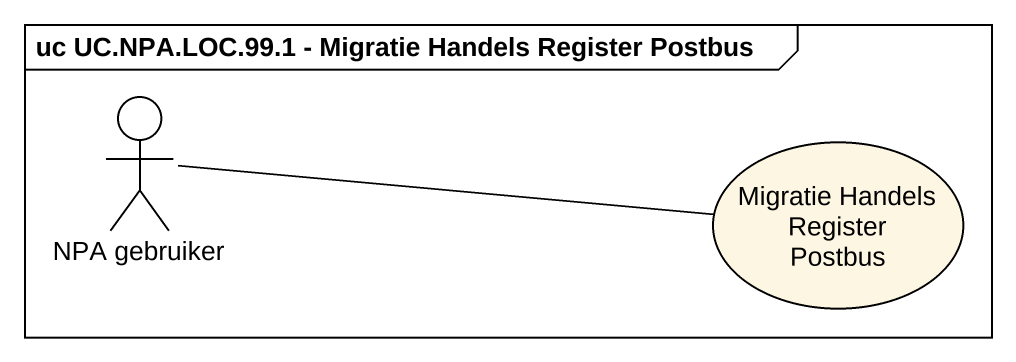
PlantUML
@startuml
mainframe uc UC.NPA.LOC.99.1 - Migratie Handels Register Postbus
actor "NPA gebruiker" as NPA_gebruiker
usecase "Migratie Handels Register Postbus" as Migratie_Handels_Register
NPA_gebruiker -right- Migratie_Handels_Register
@enduml
